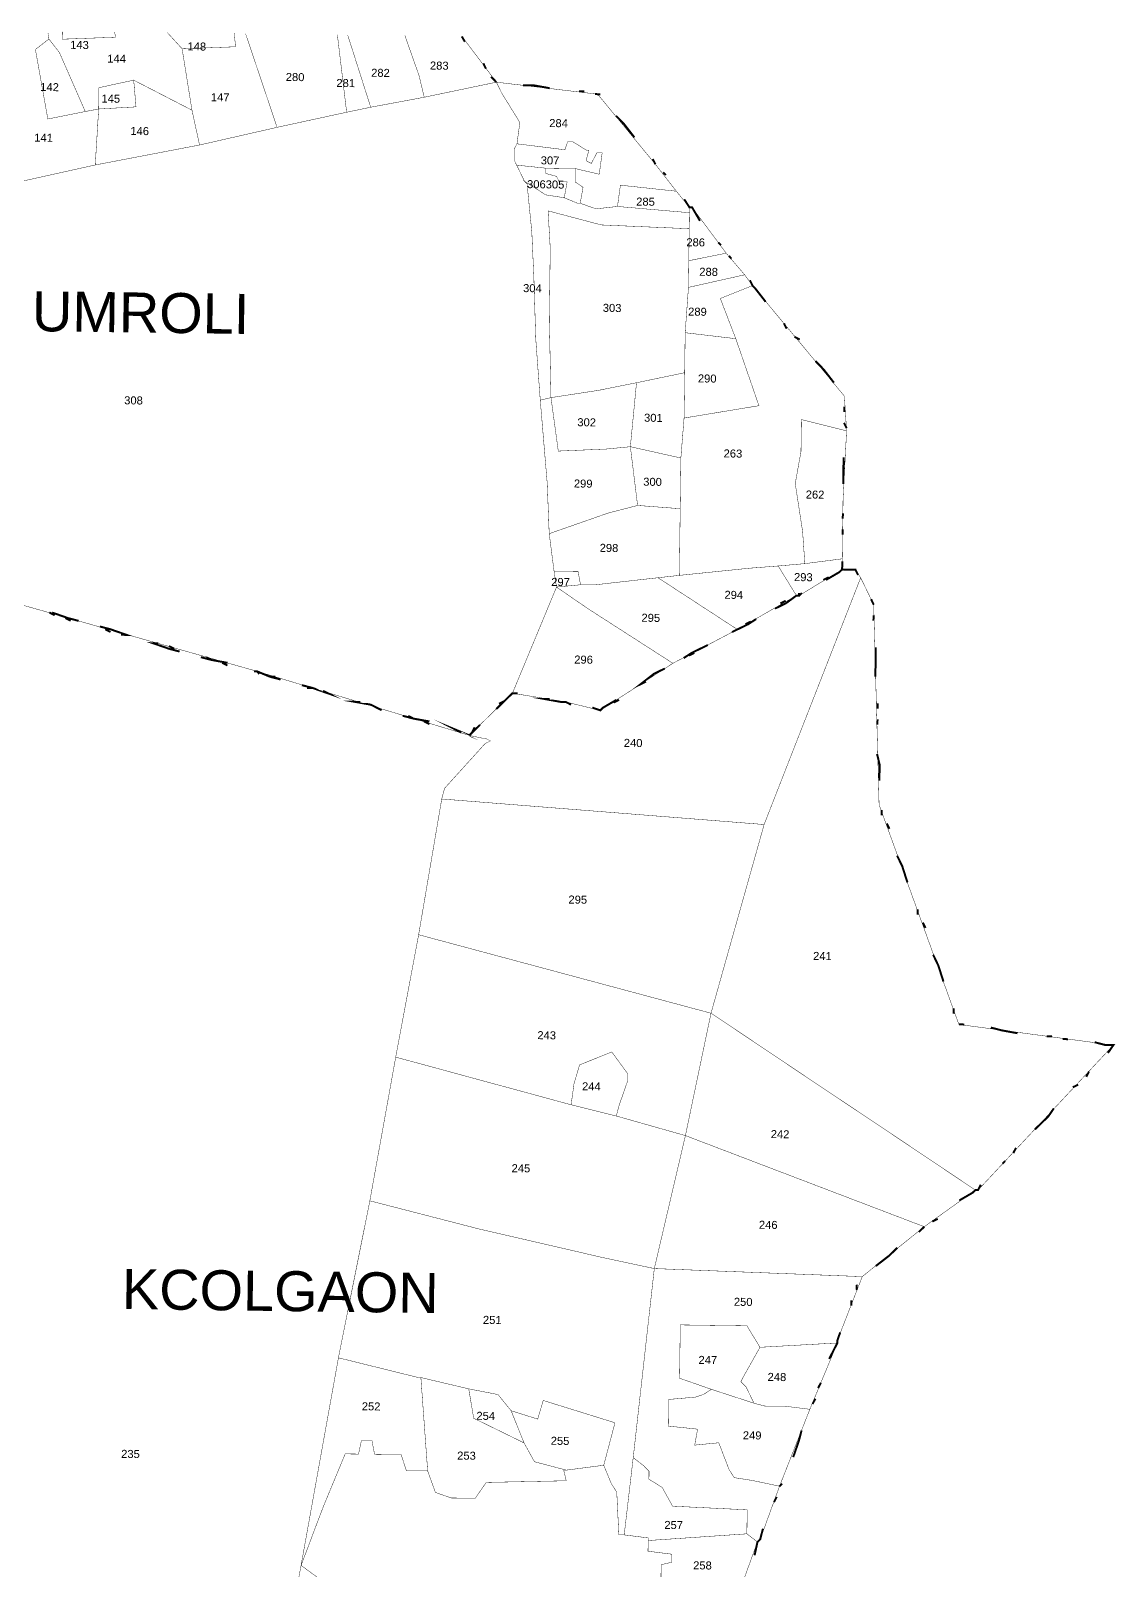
# Model space of a CAD drawing. Header units: metres. Extents: x 259177 to 277314, y 2171367 to 2185445.
# Drawn here: x 265880 to 267492, y 2183070 to 2185359 of the extents above; entities that cross this region are included whole.
import ezdxf

# ---------------------------------------------------------------- set-up
doc = ezdxf.new("R2010")
doc.units = ezdxf.units.M
doc.header["$MEASUREMENT"] = 0
for name, color, linetype in [('SURVEY NO.', 7, 'Continuous'), ('SURVEY PLOT BOUNDARY', 35, 'Continuous'), ('VILLAGE BOUNDARY', 212, 'Continuous'), ('VILLAGE NAME', 3, 'Continuous')]:
    doc.layers.add(name, color=color, linetype=linetype)
doc.styles.add('PDF Arial', font='arial.ttf')

# ---------------------------------------------------------------- blocks, each defined once
blk = doc.blocks.new('FEWEWFEWQT')
at = {"layer": 'SURVEY PLOT BOUNDARY', "lineweight": 18, "const_width": 0.001}
for points in [[(282136.0229, 2174224.951), (282136.1104, 2174224.8377), (282135.9305, 2174224.7977), (282135.9171, 2174224.851), (282135.8803, 2174224.951), (282135.9171, 2174224.851), (282135.9305, 2174224.7977), (282135.7971, 2174224.771), (282135.7371, 2174224.951), (282135.7971, 2174224.771), (282135.7371, 2174224.7577), (282135.7114, 2174224.951), (282135.7371, 2174224.7577), (282135.5638, 2174224.7177), (282135.4818, 2174224.951), (282135.5638, 2174224.7177), (282135.3705, 2174224.671), (282135.3505, 2174224.7577), (282135.3238, 2174224.911), (282135.4572, 2174224.9177), (282135.4538, 2174224.951), (282135.4572, 2174224.9177), (282135.3238, 2174224.911), (282135.2863, 2174224.951), (282135.3238, 2174224.911), (282135.3505, 2174224.7577), (282135.2038, 2174224.831), (282135.1172, 2174224.811), (282135.1172, 2174224.7577), (282135.1105, 2174224.6177), (282134.8839, 2174224.5643)], [(282134.8839, 2174224.5643), (282135.1105, 2174224.6177), (282135.3705, 2174224.671), (282135.5638, 2174224.7177), (282135.7371, 2174224.7577), (282135.7971, 2174224.771), (282135.9305, 2174224.7977), (282136.1104, 2174224.8377), (282136.1238, 2174224.811), (282136.1704, 2174224.7377), (282136.1638, 2174224.6843), (282136.1571, 2174224.671), (282136.1571, 2174224.6443), (282136.1638, 2174224.631), (282136.1838, 2174224.591), (282136.1904, 2174224.5843), (282136.2038, 2174224.4643), (282136.2104, 2174224.351), (282136.2171, 2174224.1976), (282136.2304, 2174224.0443), (282136.2504, 2174223.8376), (282136.2571, 2174223.7109), (282136.2704, 2174223.6176), (282136.2771, 2174223.5776), (282136.1704, 2174223.3109), (282136.0638, 2174223.2042), (282135.5305, 2174223.3576), (282134.9839, 2174223.5042), (282134.2906, 2174223.6909)], [(282135.0772, 2174220.164), (282134.6172, 2174222.1508), (282134.3306, 2174223.3842), (282134.2572, 2174223.7043), (282134.2906, 2174223.6909), (282134.9839, 2174223.5042), (282135.5305, 2174223.3576), (282136.0638, 2174223.2042), (282136.0971, 2174223.1975), (282136.1038, 2174223.1975), (282136.1171, 2174223.1909), (282136.1038, 2174223.1842), (282136.0038, 2174223.0709), (282135.9971, 2174223.0442), (282135.9438, 2174222.7042), (282135.8905, 2174222.3975), (282135.8305, 2174222.0375), (282135.7571, 2174221.6441), (282135.6705, 2174221.124), (282135.6171, 2174220.8174)], [(282135.7638, 2174221.0574), (282135.6705, 2174221.124), (282135.7238, 2174221.2707), (282135.7771, 2174221.4041), (282135.8105, 2174221.4041), (282135.8171, 2174221.4374), (282135.8438, 2174221.4374), (282135.8505, 2174221.4041), (282135.9171, 2174221.4041), (282135.9305, 2174221.3641), (282135.9838, 2174221.3641), (282136.0038, 2174221.3107), (282136.0438, 2174221.2974), (282136.1038, 2174221.2974), (282136.1304, 2174221.3374), (282136.3304, 2174221.3441), (282136.3238, 2174221.3707), (282136.3304, 2174221.3707), (282136.4237, 2174221.3841), (282136.4437, 2174221.3374), (282136.4571, 2174221.3174), (282136.4637, 2174221.2107), (282136.4771, 2174221.2107), (282136.5371, 2174221.204), (282136.5371, 2174221.1974), (282136.5371, 2174221.1707), (282136.5971, 2174221.164), (282136.5971, 2174221.144), (282136.5704, 2174221.1374), (282136.5704, 2174221.0907)]]:
    blk.add_lwpolyline(points, dxfattribs=at)
for points in [[(282134.9872, 2174224.951), (282134.9905, 2174224.931), (282134.9572, 2174224.9044), (282134.9905, 2174224.731), (282135.0838, 2174224.751), (282135.1172, 2174224.7577), (282135.0838, 2174224.751), (282135.0172, 2174224.8977), (282134.9905, 2174224.931)], [(282135.0838, 2174224.751), (282134.9905, 2174224.731), (282134.9572, 2174224.9044), (282134.9905, 2174224.931), (282135.0172, 2174224.8977)], [(282135.0239, 2174224.951), (282135.0239, 2174224.931), (282135.1572, 2174224.9377), (282135.1545, 2174224.951), (282135.1572, 2174224.9377), (282135.0239, 2174224.931)], [(282135.1105, 2174224.6177), (282135.1172, 2174224.7577), (282135.2105, 2174224.7643), (282135.2038, 2174224.831), (282135.3505, 2174224.7577), (282135.3705, 2174224.671)], [(282135.1172, 2174224.7577), (282135.1172, 2174224.811), (282135.2038, 2174224.831), (282135.2105, 2174224.7643)], [(282136.5637, 2174224.571), (282136.4237, 2174224.5843), (282136.4171, 2174224.531), (282136.3638, 2174224.5243), (282136.3238, 2174224.5377), (282136.3304, 2174224.5777), (282136.3104, 2174224.591), (282136.3104, 2174224.5977), (282136.3104, 2174224.6243), (282136.3704, 2174224.611), (282136.3771, 2174224.6643), (282136.3638, 2174224.6643), (282136.3504, 2174224.6377), (282136.3371, 2174224.6443), (282136.3438, 2174224.671), (282136.3371, 2174224.671), (282136.3038, 2174224.691), (282136.2971, 2174224.691), (282136.2904, 2174224.691), (282136.2838, 2174224.671), (282136.1638, 2174224.6843), (282136.1704, 2174224.7377), (282136.1238, 2174224.811), (282136.1104, 2174224.8377), (282136.3638, 2174224.811), (282136.5104, 2174224.6377)], [(282136.3104, 2174224.6243), (282136.3038, 2174224.6243), (282136.2371, 2174224.6243), (282136.1638, 2174224.631), (282136.1571, 2174224.6443), (282136.1571, 2174224.671), (282136.1638, 2174224.6843), (282136.2838, 2174224.671), (282136.2904, 2174224.691), (282136.2971, 2174224.691), (282136.3038, 2174224.691), (282136.3371, 2174224.671), (282136.3438, 2174224.671), (282136.3371, 2174224.6443), (282136.3504, 2174224.6377), (282136.3638, 2174224.6643), (282136.3771, 2174224.6643), (282136.3704, 2174224.611)], [(282136.2371, 2174224.6243), (282136.2371, 2174224.611), (282136.2638, 2174224.6043), (282136.2704, 2174224.591), (282136.2904, 2174224.591), (282136.2838, 2174224.551), (282136.2371, 2174224.5577), (282136.1838, 2174224.591), (282136.1638, 2174224.631)], [(282136.3238, 2174224.5377), (282136.3171, 2174224.5377), (282136.2838, 2174224.551), (282136.2904, 2174224.591), (282136.2704, 2174224.591), (282136.2638, 2174224.6043), (282136.2371, 2174224.611), (282136.2371, 2174224.6243), (282136.3038, 2174224.6243), (282136.3104, 2174224.6243), (282136.3104, 2174224.5977), (282136.3104, 2174224.591), (282136.3304, 2174224.5777)], [(282136.2838, 2174224.551), (282136.3171, 2174224.5377), (282136.3238, 2174224.5377), (282136.3638, 2174224.5243), (282136.4171, 2174224.531), (282136.5971, 2174224.5177), (282136.5971, 2174224.4777), (282136.3771, 2174224.4843), (282136.3238, 2174224.4977), (282136.2438, 2174224.5177), (282136.2504, 2174224.4243), (282136.2504, 2174224.2443), (282136.2571, 2174224.051), (282136.2304, 2174224.0443), (282136.2171, 2174224.1976), (282136.2104, 2174224.351), (282136.2038, 2174224.4643), (282136.1904, 2174224.5843), (282136.1838, 2174224.591), (282136.2371, 2174224.5577)], [(282136.5971, 2174224.531), (282136.5971, 2174224.5177), (282136.4171, 2174224.531), (282136.4237, 2174224.5843), (282136.5637, 2174224.571)], [(282136.5971, 2174224.4777), (282136.5971, 2174224.3977), (282136.5971, 2174224.331), (282136.5904, 2174224.2176), (282136.5904, 2174224.1176), (282136.4704, 2174224.091), (282136.3771, 2174224.071), (282136.2571, 2174224.051), (282136.2504, 2174224.2443), (282136.2504, 2174224.4243), (282136.2438, 2174224.5177), (282136.3238, 2174224.4977), (282136.3771, 2174224.4843)], [(282136.6904, 2174224.4177), (282136.5971, 2174224.3977), (282136.5971, 2174224.4777), (282136.5971, 2174224.5177), (282136.5971, 2174224.531), (282136.6037, 2174224.531)], [(282136.5971, 2174224.3977), (282136.6904, 2174224.4177), (282136.7371, 2174224.3643), (282136.5971, 2174224.331)], [(282136.5971, 2174224.331), (282136.7371, 2174224.3643), (282136.7571, 2174224.3376), (282136.6771, 2174224.3043), (282136.7171, 2174224.2043), (282136.5904, 2174224.2176)], [(282136.5904, 2174224.0043), (282136.7771, 2174224.0376), (282136.7171, 2174224.2043), (282136.6771, 2174224.3043), (282136.7571, 2174224.3376), (282136.9904, 2174224.0643), (282136.997, 2174223.9776), (282136.8837, 2174224.0043), (282136.8837, 2174223.9243), (282136.8704, 2174223.8443), (282136.8904, 2174223.7243), (282136.897, 2174223.6443), (282136.8304, 2174223.6376), (282136.7571, 2174223.6309), (282136.5837, 2174223.6109), (282136.5837, 2174223.7776), (282136.5837, 2174223.9043)], [(282136.7171, 2174224.2043), (282136.7771, 2174224.0376), (282136.5904, 2174224.0043), (282136.5904, 2174224.1176), (282136.5904, 2174224.2176)], [(282136.4571, 2174223.9309), (282136.4704, 2174224.091), (282136.5904, 2174224.1176), (282136.5904, 2174224.0043), (282136.5837, 2174223.9043)], [(282136.4571, 2174223.9309), (282136.3971, 2174223.9243), (282136.2771, 2174223.9176), (282136.2571, 2174224.051), (282136.3771, 2174224.071), (282136.4704, 2174224.091)], [(282136.4571, 2174223.9309), (282136.4771, 2174223.7843), (282136.4037, 2174223.7643), (282136.2571, 2174223.7109), (282136.2504, 2174223.8376), (282136.2304, 2174224.0443), (282136.2571, 2174224.051), (282136.2771, 2174223.9176), (282136.3971, 2174223.9243)], [(282136.997, 2174223.9776), (282136.9904, 2174223.8043), (282136.9904, 2174223.6576), (282136.897, 2174223.6443), (282136.8904, 2174223.7243), (282136.8704, 2174223.8443), (282136.8837, 2174223.9243), (282136.8837, 2174224.0043)], [(282136.5837, 2174223.7776), (282136.4771, 2174223.7843), (282136.4571, 2174223.9309), (282136.5837, 2174223.9043)], [(282136.5837, 2174223.7776), (282136.5837, 2174223.6109), (282136.5304, 2174223.6043), (282136.3704, 2174223.5842), (282136.3371, 2174223.5842), (282136.3304, 2174223.6176), (282136.2704, 2174223.6176), (282136.2571, 2174223.7109), (282136.4037, 2174223.7643), (282136.4771, 2174223.7843)], [(282136.877, 2174223.5642), (282136.8304, 2174223.6376), (282136.897, 2174223.6443), (282136.9904, 2174223.6576), (282136.9904, 2174223.6309), (282136.8837, 2174223.5642)], [(282137.037, 2174223.6109), (282136.8037, 2174222.9909), (282135.9971, 2174223.0442), (282136.0038, 2174223.0709), (282136.1038, 2174223.1842), (282136.1171, 2174223.1909), (282136.1038, 2174223.1975), (282136.0971, 2174223.1975), (282136.0638, 2174223.2042), (282136.1704, 2174223.3109), (282136.3038, 2174223.2909), (282136.3904, 2174223.2709), (282136.5704, 2174223.3909), (282136.7304, 2174223.4776), (282136.877, 2174223.5642), (282136.8837, 2174223.5642), (282136.9904, 2174223.6309), (282137.0237, 2174223.6309)], [(282136.3371, 2174223.5842), (282136.2771, 2174223.5776), (282136.2704, 2174223.6176), (282136.3304, 2174223.6176)], [(282136.877, 2174223.5642), (282136.7304, 2174223.4776), (282136.5304, 2174223.6043), (282136.5837, 2174223.6109), (282136.7571, 2174223.6309), (282136.8304, 2174223.6376)], [(282137.3503, 2174222.0841), (282137.3437, 2174222.0841), (282136.6771, 2174222.5175), (282136.8037, 2174222.9909), (282137.037, 2174223.6109), (282137.0704, 2174223.5442), (282137.0904, 2174223.0442), (282137.297, 2174222.4975), (282137.6837, 2174222.4508)], [(282136.5704, 2174223.3909), (282136.3904, 2174223.2709), (282136.3038, 2174223.2909), (282136.1704, 2174223.3109), (282136.2771, 2174223.5776), (282136.3571, 2174223.5242)], [(282136.7304, 2174223.4776), (282136.5704, 2174223.3909), (282136.3571, 2174223.5242), (282136.2771, 2174223.5776), (282136.3371, 2174223.5842), (282136.3704, 2174223.5842), (282136.5304, 2174223.6043)], [(282136.8037, 2174222.9909), (282136.6771, 2174222.5175), (282135.9438, 2174222.7042), (282135.9971, 2174223.0442)], [(282136.6771, 2174222.5175), (282136.6171, 2174222.2108), (282136.4437, 2174222.2575), (282136.4504, 2174222.2841), (282136.4704, 2174222.3441), (282136.4704, 2174222.3641), (282136.4304, 2174222.4175), (282136.3504, 2174222.3841), (282136.3371, 2174222.3375), (282136.3304, 2174222.2841), (282135.8905, 2174222.3975), (282135.9438, 2174222.7042)], [(282137.217, 2174221.9908), (282136.6171, 2174222.2108), (282136.6771, 2174222.5175), (282137.3437, 2174222.0841)], [(282136.3304, 2174222.2841), (282136.4437, 2174222.2575), (282136.6171, 2174222.2108), (282136.5437, 2174221.8774), (282136.4104, 2174221.9041), (282136.1038, 2174221.9708), (282135.8305, 2174222.0375), (282135.8905, 2174222.3975)], [(282136.4437, 2174222.2575), (282136.3304, 2174222.2841), (282136.3371, 2174222.3375), (282136.3504, 2174222.3841), (282136.4304, 2174222.4175), (282136.4704, 2174222.3641), (282136.4704, 2174222.3441), (282136.4504, 2174222.2841)], [(282137.217, 2174221.9908), (282137.0637, 2174221.8641), (282136.5437, 2174221.8774), (282136.6171, 2174222.2108)], [(282136.5437, 2174221.8774), (282136.4971, 2174221.4041), (282136.4771, 2174221.2107), (282136.4637, 2174221.2107), (282136.4571, 2174221.3174), (282136.4437, 2174221.3374), (282136.4237, 2174221.3841), (282136.4504, 2174221.4907), (282136.2704, 2174221.5441), (282136.2571, 2174221.4974), (282136.1904, 2174221.5174), (282136.1571, 2174221.5574), (282136.0838, 2174221.5707), (282135.9638, 2174221.5974), (282135.9571, 2174221.5974), (282135.7571, 2174221.6441), (282135.8305, 2174222.0375), (282136.1038, 2174221.9708), (282136.4104, 2174221.9041)], [(282137.0637, 2174221.8641), (282137.0037, 2174221.7041), (282137.0037, 2174221.6974), (282136.8104, 2174221.6841), (282136.7771, 2174221.7374), (282136.6104, 2174221.7374), (282136.6104, 2174221.6041), (282136.6904, 2174221.5774), (282136.6704, 2174221.5641), (282136.6504, 2174221.5574), (282136.5837, 2174221.5507), (282136.5837, 2174221.4841), (282136.6571, 2174221.4774), (282136.6504, 2174221.4374), (282136.7104, 2174221.4441), (282136.7371, 2174221.3774), (282136.7504, 2174221.3574), (282136.7971, 2174221.3507), (282136.8637, 2174221.3374), (282136.8171, 2174221.204), (282136.8104, 2174221.1974), (282136.7837, 2174221.2174), (282136.7837, 2174221.2774), (282136.5971, 2174221.2841), (282136.5704, 2174221.3307), (282136.5371, 2174221.3507), (282136.5371, 2174221.3707), (282136.5237, 2174221.3841), (282136.4971, 2174221.4041), (282136.5437, 2174221.8774)], [(282136.8104, 2174221.6841), (282136.7704, 2174221.6108), (282136.7637, 2174221.5974), (282136.7771, 2174221.5841), (282136.7971, 2174221.5441), (282136.6904, 2174221.5774), (282136.6104, 2174221.6041), (282136.6104, 2174221.7374), (282136.7771, 2174221.7374)], [(282136.7971, 2174221.5441), (282136.7771, 2174221.5841), (282136.7637, 2174221.5974), (282136.7704, 2174221.6108), (282136.8104, 2174221.6841), (282137.0037, 2174221.6974), (282136.937, 2174221.5307), (282136.877, 2174221.5374), (282136.8237, 2174221.5374)], [(282135.9638, 2174221.5974), (282135.9838, 2174221.3641), (282135.9305, 2174221.3641), (282135.9171, 2174221.4041), (282135.8505, 2174221.4041), (282135.8438, 2174221.4374), (282135.8171, 2174221.4374), (282135.8105, 2174221.4041), (282135.7771, 2174221.4041), (282135.7238, 2174221.2707), (282135.6705, 2174221.124), (282135.7571, 2174221.6441), (282135.9571, 2174221.5974)], [(282136.0838, 2174221.5707), (282136.0971, 2174221.4974), (282136.2238, 2174221.4374), (282136.2504, 2174221.3907), (282136.3304, 2174221.3707), (282136.3238, 2174221.3707), (282136.3304, 2174221.3441), (282136.1304, 2174221.3374), (282136.1038, 2174221.2974), (282136.0438, 2174221.2974), (282136.0038, 2174221.3107), (282135.9838, 2174221.3641), (282135.9638, 2174221.5974)], [(282136.7971, 2174221.5441), (282136.8237, 2174221.5374), (282136.877, 2174221.5374), (282136.937, 2174221.5307), (282136.8637, 2174221.3374), (282136.7971, 2174221.3507), (282136.7504, 2174221.3574), (282136.7371, 2174221.3774), (282136.7104, 2174221.4441), (282136.6504, 2174221.4374), (282136.6571, 2174221.4774), (282136.5837, 2174221.4841), (282136.5837, 2174221.5507), (282136.6504, 2174221.5574), (282136.6704, 2174221.5641), (282136.6904, 2174221.5774)], [(282136.1904, 2174221.5174), (282136.2238, 2174221.4374), (282136.0971, 2174221.4974), (282136.0838, 2174221.5707), (282136.1571, 2174221.5574)], [(282136.2238, 2174221.4374), (282136.1904, 2174221.5174), (282136.2571, 2174221.4974), (282136.2704, 2174221.5441), (282136.4504, 2174221.4907), (282136.4237, 2174221.3841), (282136.3304, 2174221.3707), (282136.2504, 2174221.3907)], [(282136.5371, 2174221.1974), (282136.5371, 2174221.204), (282136.4771, 2174221.2107), (282136.4971, 2174221.4041), (282136.5237, 2174221.3841), (282136.5371, 2174221.3707), (282136.5371, 2174221.3507), (282136.5704, 2174221.3307), (282136.5971, 2174221.2841), (282136.7837, 2174221.2774), (282136.7837, 2174221.2174)], [(282136.8104, 2174221.1974), (282136.7637, 2174221.064), (282136.5704, 2174221.0907), (282136.5704, 2174221.1374), (282136.5971, 2174221.144), (282136.5971, 2174221.164), (282136.5371, 2174221.1707), (282136.5371, 2174221.1974), (282136.7837, 2174221.2174)], [(282135.7705, 2174220.8774), (282135.8105, 2174220.8707), (282135.8038, 2174220.8974), (282135.8838, 2174220.924), (282135.9038, 2174220.8974), (282135.9238, 2174220.904), (282135.9305, 2174220.8974), (282135.9371, 2174220.8174), (282135.9504, 2174220.764), (282135.9504, 2174220.744), (282135.6705, 2174220.804), (282135.6171, 2174220.8174), (282135.6705, 2174221.124), (282135.7638, 2174221.0574)]]:
    blk.add_lwpolyline(points, close=True, dxfattribs=at)
at = {"layer": 'VILLAGE BOUNDARY', "const_width": 0.005}
for points in [[(282136.0304, 2174224.9377), (282136.0224, 2174224.951)], [(282136.0771, 2174224.8844), (282136.0838, 2174224.871)], [(282136.0971, 2174224.851), (282136.1104, 2174224.8377)], [(282136.1771, 2174224.831), (282136.2038, 2174224.831), (282136.2438, 2174224.8244)], [(282136.3171, 2174224.8177), (282136.3304, 2174224.8177)], [(282136.3571, 2174224.811), (282136.3638, 2174224.811), (282136.3704, 2174224.811)], [(282136.4104, 2174224.7577), (282136.4304, 2174224.7377), (282136.4571, 2174224.7043)], [(282136.5037, 2174224.651), (282136.5104, 2174224.6377)], [(282136.5304, 2174224.6177), (282136.5371, 2174224.611)], [(282136.5837, 2174224.551), (282136.5971, 2174224.531), (282136.6037, 2174224.531), (282136.6237, 2174224.4977)], [(282136.6704, 2174224.4443), (282136.6771, 2174224.4377)], [(282136.6971, 2174224.411), (282136.7037, 2174224.4043)], [(282136.7504, 2174224.351), (282136.7571, 2174224.3376), (282136.7637, 2174224.331), (282136.7904, 2174224.2976)], [(282136.837, 2174224.2443), (282136.8437, 2174224.231)], [(282136.8637, 2174224.211), (282136.877, 2174224.2043)], [(282136.917, 2174224.151), (282136.937, 2174224.131), (282136.9637, 2174224.0976)], [(282136.9904, 2174224.0376), (282136.9904, 2174224.0243)], [(282136.9904, 2174223.9976), (282136.997, 2174223.9843)], [(282136.9904, 2174223.9109), (282136.9904, 2174223.8843), (282136.9904, 2174223.8443)], [(282136.9904, 2174223.7709), (282136.9904, 2174223.7576)], [(282136.9904, 2174223.7309), (282136.9904, 2174223.7176)], [(282136.9904, 2174223.6509), (282136.9904, 2174223.6309), (282136.9837, 2174223.6243), (282136.9904, 2174223.6309), (282137.0237, 2174223.6309), (282137.0304, 2174223.6176)], [(282136.9437, 2174223.6043), (282136.957, 2174223.6109)], [(282136.9837, 2174223.6243), (282136.9504, 2174223.6043)], [(282136.8237, 2174223.5309), (282136.8504, 2174223.5442), (282136.877, 2174223.5642), (282136.8837, 2174223.5642), (282136.8837, 2174223.5709)], [(282136.8904, 2174223.5709), (282136.8837, 2174223.5642), (282136.877, 2174223.5642)], [(282136.8504, 2174223.5509), (282136.837, 2174223.5442)], [(282137.0637, 2174223.5576), (282137.0704, 2174223.5442)], [(282135.0105, 2174223.4976), (282135.0239, 2174223.4909)], [(282135.0838, 2174223.4776), (282135.0572, 2174223.4842), (282135.0172, 2174223.4976)], [(282136.7771, 2174223.5042), (282136.7571, 2174223.4909), (282136.7304, 2174223.4776), (282136.7171, 2174223.4709), (282136.7304, 2174223.4776)], [(282136.7504, 2174223.4909), (282136.7637, 2174223.4976)], [(282137.0704, 2174223.5176), (282137.0704, 2174223.5042)], [(282135.0505, 2174223.4842), (282135.0638, 2174223.4776)], [(282135.1372, 2174223.4642), (282135.1638, 2174223.4576), (282135.2038, 2174223.4442), (282135.1905, 2174223.4442)], [(282135.1638, 2174223.4509), (282135.1505, 2174223.4576)], [(282135.3372, 2174223.4042), (282135.3105, 2174223.4109), (282135.2705, 2174223.4242), (282135.2838, 2174223.4242)], [(282135.3105, 2174223.4176), (282135.3238, 2174223.4109)], [(282136.5971, 2174223.4042), (282136.6171, 2174223.4176), (282136.6571, 2174223.4376), (282136.6437, 2174223.4309)], [(282136.6237, 2174223.4176), (282136.6104, 2174223.4109)], [(282137.077, 2174223.4376), (282137.077, 2174223.4109), (282137.077, 2174223.3642)], [(282135.3905, 2174223.3909), (282135.4172, 2174223.3842), (282135.4572, 2174223.3776)], [(282135.4172, 2174223.3842), (282135.4038, 2174223.3909)], [(282135.4572, 2174223.3709), (282135.4438, 2174223.3776)], [(282135.5771, 2174223.3442), (282135.5638, 2174223.3442), (282135.5305, 2174223.3576), (282135.5238, 2174223.3576), (282135.5305, 2174223.3576), (282135.5371, 2174223.3509)], [(282135.5905, 2174223.3376), (282135.5638, 2174223.3442)], [(282136.5371, 2174223.3709), (282136.5237, 2174223.3642), (282136.4904, 2174223.3376), (282136.5037, 2174223.3442)], [(282136.5504, 2174223.3776), (282136.5237, 2174223.3642)], [(282135.6438, 2174223.3242), (282135.6705, 2174223.3176), (282135.7105, 2174223.3042), (282135.6971, 2174223.3109)], [(282135.6705, 2174223.3176), (282135.6571, 2174223.3176)], [(282136.1304, 2174223.2709), (282136.1504, 2174223.2909), (282136.1704, 2174223.3109), (282136.1771, 2174223.3109)], [(282136.1838, 2174223.3109), (282136.1704, 2174223.3109)], [(282135.8305, 2174223.2709), (282135.8171, 2174223.2776), (282135.7771, 2174223.2842), (282135.7905, 2174223.2842)], [(282135.8438, 2174223.2642), (282135.8171, 2174223.2776)], [(282136.1504, 2174223.2909), (282136.1371, 2174223.2842)], [(282136.3038, 2174223.2909), (282136.2904, 2174223.2909), (282136.2504, 2174223.2976), (282136.2638, 2174223.2976)], [(282136.3171, 2174223.2842), (282136.3038, 2174223.2909), (282136.2904, 2174223.2909)], [(282136.3704, 2174223.2776), (282136.3904, 2174223.2709), (282136.3971, 2174223.2776), (282136.4304, 2174223.2976)], [(282136.3971, 2174223.2776), (282136.3904, 2174223.2709)], [(282136.4371, 2174223.2976), (282136.4237, 2174223.2909)], [(282137.0837, 2174223.2976), (282137.0837, 2174223.2842)], [(282135.8971, 2174223.2509), (282135.9238, 2174223.2442), (282135.9638, 2174223.2376)], [(282135.9238, 2174223.2442), (282135.9105, 2174223.2509)], [(282135.9638, 2174223.2309), (282135.9504, 2174223.2376)], [(282136.0771, 2174223.2242), (282136.0704, 2174223.2109), (282136.0638, 2174223.2042), (282136.0304, 2174223.2176), (282136.0438, 2174223.2109)], [(282136.0904, 2174223.2309), (282136.0704, 2174223.2109)], [(282137.0837, 2174223.2576), (282137.0837, 2174223.2442)], [(282137.0837, 2174223.1709), (282137.0904, 2174223.1442), (282137.0904, 2174223.1042)], [(282137.097, 2174223.0309), (282137.097, 2174223.0175)], [(282137.1104, 2174222.9975), (282137.117, 2174222.9842)], [(282137.137, 2174222.9175), (282137.1504, 2174222.8909), (282137.1637, 2174222.8509)], [(282137.1904, 2174222.7842), (282137.1904, 2174222.7708)], [(282137.2037, 2174222.7508), (282137.2104, 2174222.7375)], [(282137.2304, 2174222.6708), (282137.2437, 2174222.6442), (282137.257, 2174222.6042)], [(282137.2837, 2174222.5375), (282137.2837, 2174222.5242)], [(282137.297, 2174222.4975), (282137.3103, 2174222.4975)], [(282137.377, 2174222.4908), (282137.4037, 2174222.4842), (282137.4437, 2174222.4775)], [(282137.517, 2174222.4708), (282137.5303, 2174222.4708)], [(282137.557, 2174222.4642), (282137.5703, 2174222.4642)], [(282137.637, 2174222.4575), (282137.6637, 2174222.4508), (282137.6837, 2174222.4508), (282137.6703, 2174222.4308)], [(282137.6237, 2174222.3841), (282137.617, 2174222.3708)], [(282137.597, 2174222.3508), (282137.5837, 2174222.3441)], [(282137.537, 2174222.2908), (282137.5237, 2174222.2708), (282137.4903, 2174222.2375)], [(282137.4437, 2174222.1908), (282137.437, 2174222.1775)], [(282137.417, 2174222.1575), (282137.4103, 2174222.1508)], [(282137.357, 2174222.0975), (282137.3503, 2174222.0841), (282137.3437, 2174222.0841), (282137.337, 2174222.0775), (282137.3037, 2174222.0575)], [(282137.2504, 2174222.0108), (282137.237, 2174222.0041)], [(282137.217, 2174221.9908), (282137.2037, 2174221.9774)], [(282137.1504, 2174221.9374), (282137.1304, 2174221.9174), (282137.097, 2174221.8908)], [(282137.0504, 2174221.8441), (282137.0504, 2174221.8308)], [(282137.037, 2174221.8041), (282137.037, 2174221.7908)], [(282137.0104, 2174221.7241), (282137.0037, 2174221.7041), (282137.0037, 2174221.6974), (282136.9837, 2174221.6574)], [(282136.9637, 2174221.5974), (282136.957, 2174221.5841)], [(282136.9504, 2174221.5574), (282136.9437, 2174221.5441)], [(282136.917, 2174221.4774), (282136.9104, 2174221.4507), (282136.897, 2174221.4107)], [(282136.8704, 2174221.3441), (282136.8637, 2174221.3374)], [(282136.857, 2174221.3107), (282136.8504, 2174221.2974)], [(282136.8237, 2174221.2307), (282136.8171, 2174221.204), (282136.8104, 2174221.1974), (282136.8037, 2174221.164)]]:
    blk.add_lwpolyline(points, dxfattribs=at)
at = {"layer": 'SURVEY NO.', "char_height": 0.02, "attachment_point": 7, "style": 'PDF Arial'}
for s, insert in [('143', (282135.0439, 2174224.907)), ('148', (282135.3372, 2174224.907)), ('144', (282135.1372, 2174224.8742)), ('283', (282135.9438, 2174224.867)), ('280', (282135.5838, 2174224.8337)), ('282', (282135.7971, 2174224.847)), ('142', (282134.9705, 2174224.8009)), ('281', (282135.7105, 2174224.8203)), ('145', (282135.1238, 2174224.7737)), ('147', (282135.3972, 2174224.7809)), ('284', (282136.2438, 2174224.727)), ('141', (282134.9572, 2174224.6742)), ('146', (282135.1972, 2174224.6937)), ('307', (282136.2238, 2174224.6336)), ('306305', (282136.1904, 2174224.5736)), ('285', (282136.4637, 2174224.5336)), ('286', (282136.5904, 2174224.4336)), ('288', (282136.6237, 2174224.3603)), ('304', (282136.1838, 2174224.3136)), ('303', (282136.3837, 2174224.2669)), ('289', (282136.5971, 2174224.2603)), ('290', (282136.6237, 2174224.0936)), ('308', (282135.1905, 2174224.0202)), ('302', (282136.3238, 2174223.9802)), ('301', (282136.4904, 2174223.9936)), ('263', (282136.6904, 2174223.9069)), ('299', (282136.3171, 2174223.8269)), ('300', (282136.4904, 2174223.8336)), ('262', (282136.897, 2174223.8069)), ('298', (282136.3837, 2174223.6669)), ('293', (282136.8704, 2174223.6002)), ('297', (282136.2638, 2174223.5802)), ('294', (282136.6971, 2174223.5536)), ('295', (282136.4904, 2174223.4936)), ('296', (282136.3238, 2174223.3869)), ('240', (282136.4504, 2174223.1802)), ('295', (282136.3171, 2174222.7868)), ('241', (282136.9304, 2174222.6541)), ('243', (282136.2438, 2174222.4468)), ('244', (282136.3571, 2174222.3207)), ('242', (282136.8304, 2174222.2074)), ('245', (282136.1838, 2174222.1134)), ('246', (282136.8037, 2174221.9801)), ('250', (282136.7437, 2174221.7868)), ('251', (282136.1171, 2174221.7334)), ('247', (282136.6571, 2174221.6406)), ('248', (282136.8304, 2174221.6001)), ('252', (282135.8171, 2174221.5134)), ('254', (282136.1038, 2174221.4934)), ('249', (282136.7704, 2174221.4534)), ('255', (282136.2904, 2174221.4334)), ('235', (282135.2172, 2174221.3867)), ('253', (282136.0571, 2174221.3934)), ('257', (282136.5771, 2174221.2267)), ('258', (282136.6504, 2174221.1267))]:
    blk.add_mtext(s, dxfattribs=dict(at, insert=insert))
at = {"layer": 'VILLAGE NAME', "char_height": 0.1, "attachment_point": 7, "style": 'PDF Arial'}
for s, insert in [('UMROLI', (282134.9572, 2174224.1989)), ('KCOLGAON', (282135.2138, 2174221.7576))]:
    blk.add_mtext(s, dxfattribs=dict(at, insert=insert))

msp = doc.modelspace()

# ---------------------------------------------------------------- block references
at = {"xscale": 594.7216958835667, "yscale": 594.7216958835667, "zscale": 594.7216958835667, "rotation": 359.254356221976}
msp.add_blockref('FEWEWFEWQT', (-184338996.6, -1288580324.6), dxfattribs=at)

doc.saveas('drawing.dxf')
